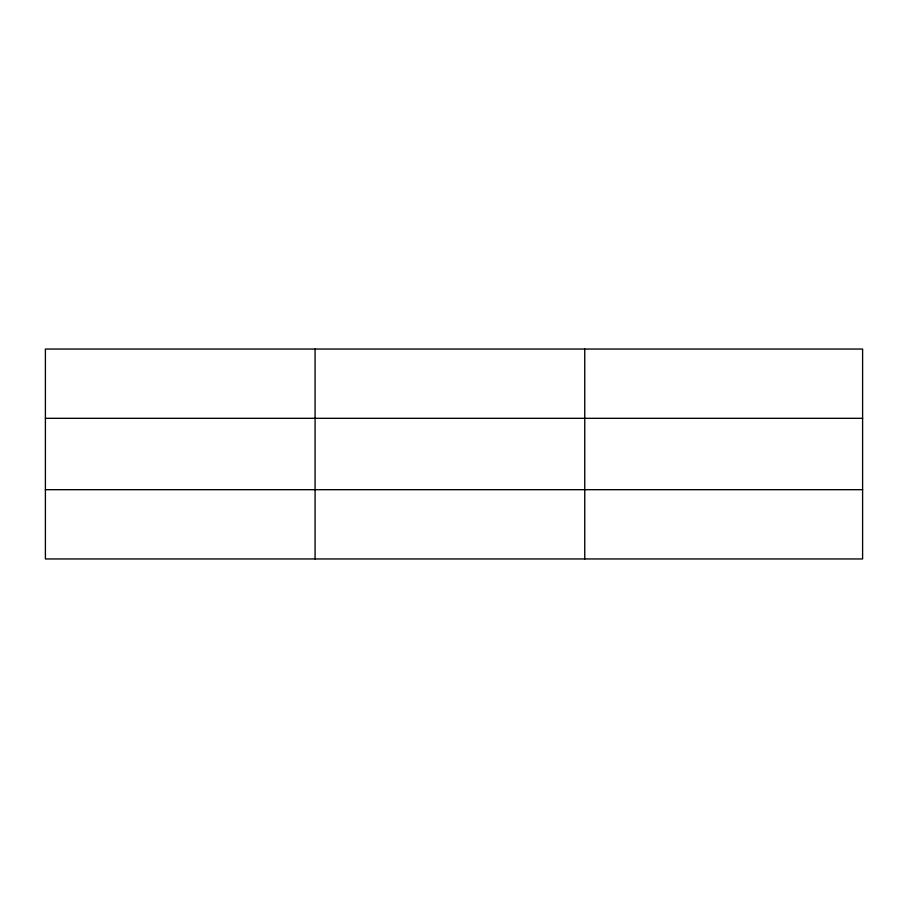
<?xml version="1.0" encoding="UTF-8"?>
<svg xmlns="http://www.w3.org/2000/svg" width="908" height="908" viewBox="0 0 908 908"><rect width="100%" height="100%" fill="white"/><g stroke="black" fill="none" stroke-linecap="round" stroke-linejoin="round"><path stroke-width="1.36" d="M315.076 558.953L315.076 349.047M584.752 558.953L584.752 349.047M862.6 418.316L862.6 349.047L45.4 349.047L45.4 558.953L862.6 558.953L862.6 418.316L45.4 418.316M45.4 489.684L862.6 489.684"/></g></svg>
